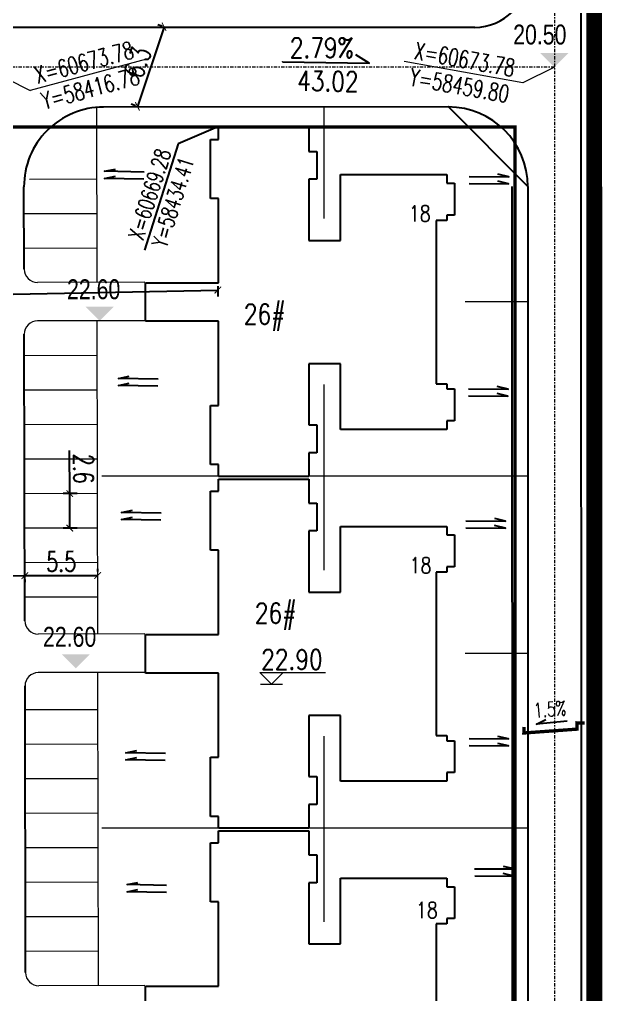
# Model space of a CAD drawing. Header units: inches. Extents: x 393 to 1582, y 246 to 1188.
# Drawn here: x 1383.5 to 1427.4, y 813.1 to 886.6 of the extents above; entities that cross this region are included whole.
import ezdxf

# ---------------------------------------------------------------- set-up
doc = ezdxf.new("R2010")
doc.units = ezdxf.units.IN
doc.header["$MEASUREMENT"] = 0
for name, pattern in [('ACAD_ISO10W100', [18.5, 12, -3, 0.5, -3]), ('BORDER2', [0.875, 0.25, -0.125, 0.25, -0.125, 0, -0.125]), ('CENTERX2', [4, 2.5, -0.5, 0.5, -0.5]), ('DASHED2', [0.375, 0.25, -0.125]), ('DOTE', [2.42, 2, -0.2, 0.02, -0.2])]:
    doc.linetypes.add(name, pattern=pattern)
for name, color, linetype in [('buildcoor', 7, 'Continuous'), ('DIM', 4, 'Continuous'), ('drain', 4, 'Continuous'), ('ELEV', 1, 'Continuous'), ('ROAD-TEXT', 4, 'Continuous'), ('roaddim', 2, 'Continuous'), ('roadradiu', 3, 'Continuous'), ('外墙', 42, 'Continuous'), ('建筑层数', 7, 'Continuous'), ('车库边线', 4, 'DOTE')]:
    doc.layers.add(name, color=color, linetype=linetype)
for name, color, linetype, lineweight in [('buildelev', 2, 'Continuous', 20), ('HONG', 6, 'DOTE', 15), ('parking', 30, 'Continuous', 18), ('ROAD', 1, 'Continuous', 25), ('ROAD-CENTER', 7, 'CENTERX2', 18), ('ROAD-ZB', 4, 'Continuous', 15), ('walk', 2, 'Continuous', 18), ('围墙', 75, 'FENCELINE1', 15), ('建筑型号', 2, 'Continuous', 18)]:
    doc.layers.add(name, color=color, linetype=linetype, lineweight=lineweight)
doc.styles.add('_HZTXT', font='txt.shx', dxfattribs={"width": 0.8, "bigfont": 'hztxt.shx'})
doc.styles.add('DIM_FONT', font='SIMPLEX.shx', dxfattribs={"width": 0.8})
doc.styles.add('FLS', font='', dxfattribs={"width": 0.8})
doc.styles.add('HZ', font='simplex.shx', dxfattribs={"width": 0.7, "bigfont": 'hztxt.shx'})
doc.styles.add('RO', font='romans.shx', dxfattribs={"width": 0.8})
doc.styles.get('FLS').set_extended_font_data('创艺繁隶书')
doc.linetypes.add('FENCELINE1', pattern='A,0.25,-0.1,[133,ltypeshp.shx,S=0.1,R=0,X=-0.1,Y=0],-0.1,1', length=1.45)
doc.dimstyles.new('NORMAL', dxfattribs={"dimtxt": 1.5, "dimasz": 0.3, "dimexe": 0.5, "dimexo": 0.3, "dimgap": 0.3, "dimtad": 1, "dimdec": 1, "dimzin": 1, "dimdsep": 46, "dimtxsty": 'HZ', "dimblk": 'ARCHTICK', "dimcen": 0, "dimclrt": 256, "dimadec": 0, "dimazin": 0, "dimtfac": 1, "dimtdec": 1, "dimtofl": 0, "dimtmove": 0, "dimatfit": 3, "dimldrblk": 'ARCHTICK', "dimfxl": 1, "dimtolj": 2, "dimtzin": 0, "dimarcsym": 0})

# ---------------------------------------------------------------- blocks, each defined once
blk = doc.blocks.new('bg')
at = {"layer": 'buildelev'}
blk.add_line((403415.903, 597892.095), (403417.408, 597892.095), dxfattribs=at)
blk.add_lwpolyline([(403417.451, 597892.89), (403416.656, 597892.095), (403415.86, 597892.89), (403420.35, 597892.89)], dxfattribs=at)
blk = doc.blocks.new('_ARCHTICK')
at = {"color": 0, "linetype": 'ByBlock', "const_width": 0.15}
blk.add_lwpolyline([(-0.5, -0.5), (0.5, 0.5)], dxfattribs=at)
blk = doc.blocks.new('*D287')
at = {"layer": 'DEFPOINTS', "color": 0, "ltscale": 0.3, "transparency": 16777216}
for p in [(1394.518, 885.993), (1392.378, 880.038), (1392.514, 879.993)]:
    blk.add_point(p, dxfattribs=at)
at = {"layer": 'roaddim', "color": 0, "lineweight": -2, "ltscale": 0.3, "transparency": 16777216}
for p, q in [((1394.381, 886.039), (1392.378, 880.038)), ((1394.233, 886.088), (1393.907, 886.197)), ((1392.23, 880.088), (1391.903, 880.197))]:
    blk.add_line(p, q, dxfattribs=at)
at = {"layer": 'roaddim', "color": 0, "lineweight": -2, "ltscale": 0.3, "transparency": 16777216, "xscale": 0.5, "yscale": 0.5, "zscale": 0.5}
for p, rotation in [((1394.381, 886.039), 71.53769970103966), ((1392.378, 880.038), 251.5376997010397)]:
    blk.add_blockref('_ARCHTICK', p, dxfattribs=dict(at, rotation=rotation))
at = {"layer": 'roaddim', "ltscale": 0.3, "transparency": 16777216, "insert": (1392.383, 883.371), "char_height": 1.5, "attachment_point": 5, "rotation": 71.5377, "style": 'HZ'}
blk.add_mtext('\\A2;6.3', dxfattribs=at)
blk = doc.blocks.new('psss')
at = {"layer": 'drain', "ltscale": 3}
for points in [[(-2.979, 0.527), (0.007, 0.531), (-0.808, 0.714)], [(-2.967, -0.004), (0, 0), (-0.815, 0.183)]]:
    blk.add_lwpolyline(points, dxfattribs=at)
blk = doc.blocks.new('*D439')
at = {"layer": 'DEFPOINTS', "color": 0, "ltscale": 0.3, "transparency": 16777216}
for p in [(1377.88, 844.67), (1383.88, 844.683), (1383.88, 844.683)]:
    blk.add_point(p, dxfattribs=at)
at = {"layer": 'roaddim', "color": 0, "lineweight": -2, "ltscale": 0.3, "transparency": 16777216}
for p, q in [((1377.88, 844.67), (1383.88, 844.683)), ((1377.881, 844.37), (1377.881, 844.17)), ((1383.881, 844.383), (1383.881, 844.183))]:
    blk.add_line(p, q, dxfattribs=at)
at = {"layer": 'roaddim', "color": 0, "lineweight": -2, "ltscale": 0.3, "transparency": 16777216, "xscale": 0.5, "yscale": 0.5, "zscale": 0.5}
for p, rotation in [((1377.88, 844.67), 180.1225438145824), ((1383.88, 844.683), 0.1225438145824159)]:
    blk.add_blockref('_ARCHTICK', p, dxfattribs=dict(at, rotation=rotation))
at = {"layer": 'roaddim', "ltscale": 0.3, "transparency": 16777216, "insert": (1380.878, 845.726), "char_height": 1.5, "attachment_point": 5, "rotation": 0.12254, "style": 'HZ'}
blk.add_mtext('\\A2;6.0', dxfattribs=at)
blk = doc.blocks.new('*D440')
at = {"layer": 'DEFPOINTS', "color": 0, "ltscale": 0.3, "transparency": 16777216}
for p in [(1383.88, 844.683), (1389.38, 844.694), (1389.38, 844.694)]:
    blk.add_point(p, dxfattribs=at)
at = {"layer": 'roaddim', "color": 0, "lineweight": -2, "ltscale": 0.3, "transparency": 16777216}
for p, q in [((1383.88, 844.983), (1383.879, 845.183)), ((1389.38, 844.994), (1389.379, 845.194)), ((1383.88, 844.683), (1389.38, 844.694))]:
    blk.add_line(p, q, dxfattribs=at)
at = {"layer": 'roaddim', "color": 0, "lineweight": -2, "ltscale": 0.3, "transparency": 16777216, "xscale": 0.5, "yscale": 0.5, "zscale": 0.5}
for p, rotation in [((1383.88, 844.683), 180.1225438146344), ((1389.38, 844.694), 0.1225438146343862)]:
    blk.add_blockref('_ARCHTICK', p, dxfattribs=dict(at, rotation=rotation))
at = {"layer": 'roaddim', "ltscale": 0.3, "transparency": 16777216, "insert": (1386.628, 845.739), "char_height": 1.5, "attachment_point": 5, "rotation": 0.12254, "style": 'HZ'}
blk.add_mtext('\\A2;5.5', dxfattribs=at)
blk = doc.blocks.new('*D441')
at = {"layer": 'DEFPOINTS', "color": 0, "ltscale": 0.3, "transparency": 16777216}
for p in [(1387.267, 850.863), (1388.13, 850.865), (1388.135, 848.265)]:
    blk.add_point(p, dxfattribs=at)
at = {"layer": 'roaddim', "color": 0, "lineweight": -2, "ltscale": 0.3, "transparency": 16777216}
for p, q in [((1387.267, 850.863), (1387.26, 854.113)), ((1387.83, 850.864), (1386.767, 850.862)), ((1387.273, 848.263), (1387.267, 850.863)), ((1387.835, 848.264), (1386.773, 848.262))]:
    blk.add_line(p, q, dxfattribs=at)
at = {"layer": 'roaddim', "color": 0, "lineweight": -2, "ltscale": 0.3, "transparency": 16777216, "xscale": 0.5, "yscale": 0.5, "zscale": 0.5}
for p, rotation in [((1387.267, 850.863), 90.12254381463649), ((1387.273, 848.263), 270.1225438146365)]:
    blk.add_blockref('_ARCHTICK', p, dxfattribs=dict(at, rotation=rotation))
at = {"layer": 'roaddim', "ltscale": 0.3, "transparency": 16777216, "insert": (1388.313, 852.74), "char_height": 1.5, "attachment_point": 5, "rotation": 270.12254, "style": 'HZ'}
blk.add_mtext('\\A2;2.6', dxfattribs=at)
blk = doc.blocks.new('A$C72E4118A')
at = {"layer": 'ROAD-TEXT', "const_width": 0.25}
blk.add_lwpolyline([(4.677, 1.103), (4.102, 1.097), (4.114, 0.623), (0.128, 0.141), (0.125, 0.601)], dxfattribs=at)
at = {"layer": 'ROAD-TEXT'}
blk.add_lwpolyline([(3.357, 1.194), (1.058, 0.84), (1.748, 1.227)], dxfattribs=at)
at = {"layer": 'ROAD-TEXT', "style": 'RO', "width": 0.7}
blk.add_text('1.5%', height=1.1, rotation=7.662, dxfattribs=at).set_placement((0.872, 1.311))
blk = doc.blocks.new('*D456')
at = {"layer": 'DEFPOINTS', "color": 0, "ltscale": 0.3, "transparency": 16777216}
for p in [(1365.809, 866.131), (1398.427, 866.793), (1398.439, 866.203)]:
    blk.add_point(p, dxfattribs=at)
at = {"layer": 'DIM', "color": 0, "lineweight": -2, "ltscale": 0.3, "transparency": 16777216}
for p, q in [((1365.821, 865.541), (1398.439, 866.203)), ((1398.433, 866.493), (1398.449, 865.704)), ((1365.815, 865.831), (1365.831, 865.041))]:
    blk.add_line(p, q, dxfattribs=at)
at = {"layer": 'DIM', "color": 0, "lineweight": -2, "ltscale": 0.3, "transparency": 16777216, "xscale": 0.5, "yscale": 0.5, "zscale": 0.5}
for p, rotation in [((1398.439, 866.203), 1.164131850192879), ((1365.821, 865.541), 181.1641318501929)]:
    blk.add_blockref('_ARCHTICK', p, dxfattribs=dict(at, rotation=rotation))
at = {"layer": 'DIM', "ltscale": 0.3, "transparency": 16777216, "insert": (1376.01, 866.798), "char_height": 1.5, "attachment_point": 5, "rotation": 1.16413, "style": 'HZ'}
blk.add_mtext('\\A2;32.6', dxfattribs=at)
blk = doc.blocks.new('*D492')
at = {"layer": 'DEFPOINTS', "color": 0, "ltscale": 0.3, "transparency": 16777216}
for p in [(1358.601, 931.789), (1401.243, 584.396)]:
    blk.add_point(p, dxfattribs=at)
at = {"layer": 'roadradiu', "color": 0, "lineweight": -2, "ltscale": 0.3, "transparency": 16777216}
blk.add_line((1359.887, 921.316), (1358.601, 931.789), dxfattribs=at)
at = {"layer": 'roadradiu', "color": 0, "lineweight": -2, "ltscale": 0.3, "transparency": 16777216, "xscale": 0.3, "yscale": 0.3, "zscale": 0.3, "rotation": 96.9979633637875}
blk.add_blockref('_ARCHTICK', (1358.601, 931.789), dxfattribs=at)
at = {"layer": 'roadradiu', "ltscale": 0.3, "transparency": 16777216, "insert": (1360.573, 924.347), "char_height": 1.5, "attachment_point": 5, "rotation": 276.99796, "style": 'HZ'}
blk.add_mtext('\\A2;R350.0', dxfattribs=at)

msp = doc.modelspace()

# ---------------------------------------------------------------- linework, layer by layer
at = {"color": 0, "linetype": 'Continuous', "ltscale": 0.8}
msp.add_lwpolyline([(1426.844, 536.092), (1426.815, 910.745), (1426.807, 1022.255), (1400.036, 1024.325), (1284.261, 1007.768), (1266.137, 999.783), (1247.635, 993.698), (1228.285, 991.04), (1202.494, 982.36), (1117.913, 953.896), (1100.558, 945.076), (1085.516, 940.69), (1081.804, 939.607), (1046.289, 923.855), (1029.998, 913.017), (996.429, 893.636), (977.879, 887.026), (961.959, 875.839), (928.516, 856.12), (914.05, 842.892), (896.276, 834.465), (836.029, 788.221), (789.969, 749.228)], dxfattribs=at)
at = {"layer": 'buildcoor', "color": 0, "ltscale": 0.3}
for points in [[(1398.427, 878.493), (1395.445, 877.209)], [(1395.445, 877.209), (1392.897, 869.205)]]:
    msp.add_lwpolyline(points, dxfattribs=at)
at = {"layer": 'DIM', "color": 0, "ltscale": 0.3}
msp.add_line((1415.818, 879.995), (1421.818, 873.995), dxfattribs=at)
at = {"layer": 'ELEV', "color": 0}
for points in [[(1422.757, 884.056), (1424.878, 884.056), (1423.817, 882.995)], [(1388.47, 864.949), (1390.592, 864.949), (1389.531, 863.888)], [(1386.659, 838.761), (1388.78, 838.761), (1387.719, 837.7)]]:
    msp.add_solid(points, dxfattribs=at)
at = {"layer": 'HONG', "color": 0, "linetype": 'BORDER2', "ltscale": 0.8, "const_width": 1.2}
msp.add_lwpolyline([(1426.844, 536.092), (1426.815, 910.745), (1426.807, 1022.255), (1400.036, 1024.325), (1284.261, 1007.768), (1266.137, 999.783), (1247.635, 993.698), (1228.285, 991.04), (1202.494, 982.36), (1117.913, 953.896), (1100.558, 945.076), (1085.516, 940.69), (1081.804, 939.607), (1046.289, 923.855), (1029.998, 913.017), (996.429, 893.636), (977.879, 887.026), (961.959, 875.839), (928.516, 856.12), (914.05, 842.892), (896.276, 834.465), (836.029, 788.221), (789.969, 749.228)], dxfattribs=at)
at = {"layer": 'parking', "color": 0}
for p, q in [((1389.333, 866.786), (1389.305, 879.971)), ((1389.316, 874.547), (1384.237, 874.536)), ((1389.322, 871.947), (1383.822, 871.935)), ((1389.327, 869.347), (1383.827, 869.335)), ((1389.39, 840.286), (1389.339, 863.886)), ((1389.345, 861.267), (1383.845, 861.256)), ((1389.35, 858.667), (1383.85, 858.656)), ((1389.356, 856.067), (1383.856, 856.056)), ((1389.361, 853.467), (1383.861, 853.456)), ((1389.367, 850.867), (1383.867, 850.856)), ((1389.373, 848.267), (1383.873, 848.256)), ((1389.378, 845.667), (1383.878, 845.656)), ((1389.384, 843.067), (1383.884, 843.056)), ((1389.446, 813.786), (1389.396, 837.386)), ((1389.402, 834.586), (1383.902, 834.574)), ((1389.407, 831.986), (1383.907, 831.974)), ((1389.413, 829.386), (1383.913, 829.374)), ((1389.419, 826.786), (1383.919, 826.774)), ((1389.424, 824.186), (1383.924, 824.174)), ((1389.43, 821.586), (1383.93, 821.574)), ((1389.435, 818.986), (1383.935, 818.974)), ((1389.441, 816.386), (1383.941, 816.374))]:
    msp.add_line(p, q, dxfattribs=at)
at = {"layer": 'ROAD', "color": 0, "linetype": 'Continuous'}
for p, q in [((1425.814, 924.973), (1425.84, 593.975)), ((1417.817, 885.995), (1374.034, 885.991)), ((1415.818, 879.995), (1389.817, 879.993)), ((1420.618, 873.995), (1420.625, 786.79)), ((1421.818, 873.995), (1421.825, 786.79))]:
    msp.add_line(p, q, dxfattribs=at)
at = {"layer": 'ROAD', "color": 0}
for p, q in [((1383.831, 867.774), (1383.818, 873.98)), ((1383.888, 841.274), (1383.841, 862.874)), ((1383.944, 814.774), (1383.898, 836.374))]:
    msp.add_line(p, q, dxfattribs=at)
at = {"layer": 'ROAD', "color": 0, "ltscale": 0.3}
msp.add_arc((1417.817, 889.995), 4, 270.00443, 0.00443, dxfattribs=at)
at = {"layer": 'ROAD', "color": 0}
msp.add_arc((1389.818, 873.993), 6, 90.00443, 180.12254, dxfattribs=at)
at = {"layer": 'ROAD', "color": 0, "linetype": 'Continuous'}
msp.add_arc((1415.818, 873.995), 6, 0.00443, 90.00443, dxfattribs=at)
at = {"layer": 'ROAD-CENTER', "color": 5, "ltscale": 0.1}
for p, q in [((1423.814, 925.071), (1423.828, 738.227)), ((1423.817, 882.995), (1332.075, 882.988))]:
    msp.add_line(p, q, dxfattribs=at)
at = {"layer": 'ROAD-TEXT', "color": 0}
msp.add_lwpolyline([(1403.321, 883.387), (1403.321, 883.387), (1409.841, 883.304), (1408.831, 883.915)], dxfattribs=at)
at = {"layer": 'ROAD-ZB', "color": 0, "ltscale": 0.3}
for points in [[(1393.065, 883.61), (1384.276, 881.248)], [(1421.437, 881.811), (1412.479, 883.415)], [(1380.798, 882.992), (1384.276, 881.248)], [(1423.817, 882.995), (1421.437, 881.811)]]:
    msp.add_lwpolyline(points, dxfattribs=at)
at = {"layer": 'walk', "color": 0}
for p, q in [((1392.927, 866.793), (1384.833, 866.776)), ((1392.933, 863.893), (1384.839, 863.876)), ((1392.927, 840.293), (1384.89, 840.276)), ((1392.933, 837.393), (1384.896, 837.376)), ((1392.927, 813.793), (1384.946, 813.776))]:
    msp.add_line(p, q, dxfattribs=at)
for centre, start, end in [((1384.831, 867.776), 180.12254, 270.12254), ((1384.841, 862.876), 90.12254, 180.12254), ((1384.888, 841.276), 180.12254, 270.12254), ((1384.898, 836.376), 90.12254, 180.12254), ((1384.944, 814.776), 180.12254, 270.12254)]:
    msp.add_arc(centre, 1, start, end, dxfattribs=at)
at = {"layer": '围墙', "color": 0, "ltscale": 0.2}
for p, q in [((1406.426, 879.994), (1406.427, 871.593)), ((1406.428, 859.093), (1406.427, 845.093)), ((1389.694, 852.193), (1398.438, 852.193)), ((1405.238, 852.193), (1421.832, 852.193)), ((1406.427, 832.593), (1406.427, 818.593)), ((1389.694, 825.693), (1398.438, 825.693)), ((1405.238, 825.693), (1421.832, 825.693))]:
    msp.add_line(p, q, dxfattribs=at)
at = {"layer": '围墙', "color": 0, "ltscale": 0.3}
for p, q in [((1417.077, 865.343), (1421.819, 865.344)), ((1417.077, 838.843), (1421.821, 838.844))]:
    msp.add_line(p, q, dxfattribs=at)
at = {"layer": '外墙', "color": 2, "ltscale": 0.1}
for p, q in [((1398.493, 877.548), (1398.493, 878.448)), ((1398.493, 878.448), (1405.293, 878.448)), ((1405.293, 878.448), (1405.293, 876.646)), ((1397.893, 873.098), (1397.893, 877.548)), ((1397.893, 877.548), (1398.493, 877.548)), ((1405.293, 876.646), (1405.893, 876.648)), ((1405.893, 876.648), (1405.893, 874.548)), ((1405.893, 874.548), (1405.293, 874.548)), ((1405.293, 874.548), (1405.293, 869.948)), ((1407.693, 869.948), (1407.693, 874.898)), ((1407.693, 874.898), (1415.693, 874.898)), ((1415.693, 874.898), (1415.693, 874.248)), ((1415.693, 874.248), (1416.293, 874.248)), ((1416.293, 874.248), (1416.293, 871.848)), ((1398.492, 873.098), (1397.893, 873.098)), ((1398.493, 866.748), (1398.492, 873.098)), ((1415.693, 871.448), (1414.893, 871.448)), ((1414.893, 871.448), (1414.899, 859.147)), ((1416.293, 871.848), (1415.693, 871.848)), ((1415.693, 871.848), (1415.693, 871.448)), ((1405.293, 869.948), (1407.693, 869.948)), ((1392.993, 863.848), (1392.993, 866.748)), ((1392.993, 866.748), (1398.493, 866.748)), ((1398.493, 863.848), (1392.993, 863.848)), ((1398.493, 857.498), (1398.493, 863.848)), ((1407.693, 860.648), (1405.293, 860.648)), ((1405.293, 860.648), (1405.293, 856.048)), ((1407.693, 855.698), (1407.693, 860.648)), ((1414.899, 859.147), (1415.701, 859.147)), ((1415.701, 859.147), (1415.701, 858.748)), ((1415.701, 858.748), (1416.293, 858.748)), ((1416.293, 858.748), (1416.293, 856.348)), ((1397.893, 853.048), (1397.893, 857.498)), ((1397.893, 857.498), (1398.493, 857.498)), ((1405.293, 856.048), (1405.893, 856.048)), ((1405.893, 856.048), (1405.893, 853.948)), ((1416.293, 856.348), (1415.693, 856.348)), ((1415.693, 856.348), (1415.693, 855.698)), ((1415.693, 855.698), (1407.693, 855.698)), ((1405.893, 853.948), (1405.293, 853.948)), ((1405.293, 853.948), (1405.293, 852.148)), ((1398.493, 853.048), (1397.893, 853.048)), ((1398.493, 852.148), (1398.493, 853.048)), ((1405.293, 852.148), (1398.493, 852.148)), ((1398.493, 851.048), (1398.493, 851.948)), ((1398.493, 851.948), (1405.293, 851.948)), ((1405.293, 851.948), (1405.293, 850.146)), ((1397.893, 846.598), (1397.893, 851.048)), ((1397.893, 851.048), (1398.493, 851.048)), ((1405.293, 850.146), (1405.893, 850.148)), ((1405.893, 850.148), (1405.893, 848.048)), ((1405.893, 848.048), (1405.293, 848.048)), ((1405.293, 848.048), (1405.293, 843.448)), ((1407.693, 843.448), (1407.693, 848.398)), ((1407.693, 848.398), (1415.693, 848.398)), ((1415.693, 848.398), (1415.693, 847.748)), ((1415.693, 847.748), (1416.293, 847.748)), ((1416.293, 847.748), (1416.293, 845.348)), ((1398.492, 846.598), (1397.893, 846.598)), ((1398.493, 840.248), (1398.492, 846.598)), ((1415.693, 844.948), (1414.893, 844.948)), ((1414.893, 844.948), (1414.899, 832.647)), ((1416.293, 845.348), (1415.693, 845.348)), ((1415.693, 845.348), (1415.693, 844.948)), ((1405.293, 843.448), (1407.693, 843.448)), ((1392.993, 837.348), (1392.993, 840.248)), ((1392.993, 840.248), (1398.493, 840.248)), ((1398.493, 837.348), (1392.993, 837.348)), ((1398.493, 830.998), (1398.493, 837.348)), ((1407.693, 834.148), (1405.293, 834.148)), ((1405.293, 834.148), (1405.293, 829.548)), ((1407.693, 829.198), (1407.693, 834.148)), ((1414.899, 832.647), (1415.701, 832.647)), ((1415.701, 832.647), (1415.701, 832.248)), ((1415.701, 832.248), (1416.293, 832.248)), ((1416.293, 832.248), (1416.293, 829.848)), ((1397.893, 826.548), (1397.893, 830.998)), ((1397.893, 830.998), (1398.493, 830.998)), ((1405.293, 829.548), (1405.893, 829.548)), ((1405.893, 829.548), (1405.893, 827.448)), ((1416.293, 829.848), (1415.693, 829.848)), ((1415.693, 829.848), (1415.693, 829.198)), ((1415.693, 829.198), (1407.693, 829.198)), ((1405.893, 827.448), (1405.293, 827.448)), ((1405.293, 827.448), (1405.293, 825.648)), ((1398.493, 826.548), (1397.893, 826.548)), ((1398.493, 825.648), (1398.493, 826.548)), ((1405.293, 825.648), (1398.493, 825.648)), ((1398.493, 824.548), (1398.493, 825.448)), ((1398.493, 825.448), (1405.293, 825.448)), ((1405.293, 825.448), (1405.293, 823.646)), ((1397.893, 820.098), (1397.893, 824.548)), ((1397.893, 824.548), (1398.493, 824.548)), ((1405.293, 823.646), (1405.893, 823.648)), ((1405.893, 823.648), (1405.893, 821.548)), ((1405.893, 821.548), (1405.293, 821.548)), ((1405.293, 821.548), (1405.293, 816.948)), ((1407.693, 816.948), (1407.693, 821.898)), ((1407.693, 821.898), (1415.693, 821.898)), ((1415.693, 821.898), (1415.693, 821.248)), ((1415.693, 821.248), (1416.293, 821.248)), ((1416.293, 821.248), (1416.293, 818.848)), ((1398.492, 820.098), (1397.893, 820.098)), ((1398.493, 813.748), (1398.492, 820.098)), ((1415.693, 818.448), (1414.893, 818.448)), ((1414.893, 818.448), (1414.899, 806.147)), ((1416.293, 818.848), (1415.693, 818.848)), ((1415.693, 818.848), (1415.693, 818.448)), ((1405.293, 816.948), (1407.693, 816.948)), ((1392.993, 810.848), (1392.993, 813.748)), ((1392.993, 813.748), (1398.493, 813.748))]:
    msp.add_line(p, q, dxfattribs=at)
at = {"layer": '车库边线', "color": 0, "linetype": 'DASHED2', "const_width": 0.25}
msp.add_lwpolyline([(1337.582, 800.683), (1333.353, 818.467), (1333.353, 818.467), (1339.896, 878.493), (1339.896, 878.493), (1420.839, 878.493), (1420.839, 878.493), (1420.839, 742.913)], dxfattribs=at)

# ---------------------------------------------------------------- block references
at = {"layer": 'buildelev', "color": 0, "linetype": 'Continuous', "xscale": 1.099999999998545, "yscale": 1.099999999998545, "zscale": 1.1}
msp.add_blockref('bg', (-442355.834, -656844.796), dxfattribs=at)
at = {"layer": 'ROAD', "color": 0, "xscale": -1, "rotation": 358.8664822226755}
for p in [(1389.896, 874.617), (1390.937, 859.018), (1391.181, 848.92), (1391.507, 830.807), (1391.588, 820.872)]:
    msp.add_blockref('psss', p, dxfattribs=at)
at = {"layer": 'ROAD', "color": 0, "rotation": 359.5915622319342}
for p in [(1420.361, 874.207), (1420.308, 858.209), (1420.117, 848.267), (1420.354, 831.857), (1420.771, 822.051)]:
    msp.add_blockref('psss', p, dxfattribs=at)
at = {"layer": 'ROAD-TEXT', "color": 0, "linetype": 'ACAD_ISO10W100', "ltscale": 0.3, "rotation": 357.23797350293}
msp.add_blockref('A$C72E4118A', (1421.376, 832.694), dxfattribs=at)

# ---------------------------------------------------------------- texts
at = {"layer": 'buildcoor', "color": 0, "ltscale": 0.3, "style": 'HZ', "width": 0.7}
for s, p in [('X=60669.28', (1392.793, 869.868)), ('Y=58434.41', (1394.565, 869.304))]:
    msp.add_text(s, height=1.2, rotation=72.34, dxfattribs=at).set_placement(p)
at = {"layer": 'buildelev', "color": 0, "style": 'RO', "width": 0.8}
msp.add_text('22.90', height=1.5, dxfattribs=at).set_placement((1401.71, 837.616))
at = {"layer": 'ELEV', "color": 0, "style": 'FLS', "width": 0.8}
for s, p in [('20.50', (1420.709, 884.705)), ('22.60', (1387.066, 865.513)), ('22.60', (1385.255, 839.324))]:
    msp.add_text(s, height=1.5, dxfattribs=at).set_placement(p)
at = {"layer": 'ROAD-TEXT', "color": 0, "style": 'DIM_FONT', "width": 0.8}
msp.add_text('2.79%', height=1.5, dxfattribs=at).set_placement((1403.866, 883.71))
msp.add_text('43.02', height=1.5, rotation=359.16346, dxfattribs=at).set_placement((1404.411, 881.223))
at = {"layer": 'ROAD-ZB', "color": 0, "ltscale": 0.3, "style": 'HZ', "width": 0.7}
for s, rotation, p in [('X=60673.78', 15.04267, (1384.82, 881.731)), ('X=60673.78', 349.85, (1413.176, 883.621)), ('Y=58416.78', 15.04267, (1385.343, 879.785)), ('Y=58459.80', 349.85, (1412.821, 881.637))]:
    msp.add_text(s, height=1.3, rotation=rotation, dxfattribs=at).set_placement(p)
at = {"layer": '建筑型号', "color": 0, "style": '_HZTXT', "width": 0.8}
for p in [(1400.4, 863.639, -0.937), (1401.232, 841.113, -0.937)]:
    msp.add_text('26#', height=1.5, dxfattribs=at).set_placement(p)
at = {"layer": '建筑层数', "color": 0, "style": 'DIM_FONT', "width": 0.8}
for p in [(1412.838, 871.367), (1412.901, 844.861), (1413.378, 818.885)]:
    msp.add_text('18', height=1.2, dxfattribs=at).set_placement(p)

# ---------------------------------------------------------------- dimensions: what is measured, and where the dimension line sits
at = {"layer": 'DIM', "color": 0, "ltscale": 0.3}
dim = msp.add_linear_dim(base=(1398.439, 866.203), p1=(1365.809, 866.131), p2=(1398.427, 866.793), angle=1.16413, dimstyle='NORMAL', override={"dimasz": 0.5, "dimzin": 0}, dxfattribs=at)
dim.commit()
dim.dimension.update_dxf_attribs({"geometry": '*D456', "text_midpoint": (1376.031, 865.748), "dimtype": 161})
at = {"layer": 'roaddim', "color": 0, "ltscale": 0.3}
for p1, p2, distance, picture, middle in [((1394.518, 885.993), (1392.514, 879.993), -0.144, '*D287', (1392.383, 883.371)), ((1388.135, 848.265), (1388.13, 850.865), 0.862, '*D441', (1388.313, 852.74)), ((1377.88, 844.67), (1383.88, 844.683), 0, '*D439', (1380.878, 845.726)), ((1383.88, 844.683), (1389.38, 844.694), 0, '*D440', (1386.628, 845.739))]:
    dim = msp.add_aligned_dim(p1=p1, p2=p2, distance=distance, dimstyle='NORMAL', override={"dimasz": 0.5, "dimzin": 0}, dxfattribs=at)
    dim.commit()
    dim.dimension.update_dxf_attribs({"geometry": picture, "text_midpoint": middle})
at = {"layer": 'roadradiu', "color": 0, "ltscale": 0.3}
dim = msp.add_radius_dim(center=(1401.243, 584.396), mpoint=(1358.601, 931.789), dimstyle='NORMAL', override={"dimzin": 0}, dxfattribs=at)
dim.commit()
dim.dimension.update_dxf_attribs({"geometry": '*D492', "text_midpoint": (1359.531, 924.219), "dimtype": 164})

doc.saveas('drawing.dxf')
